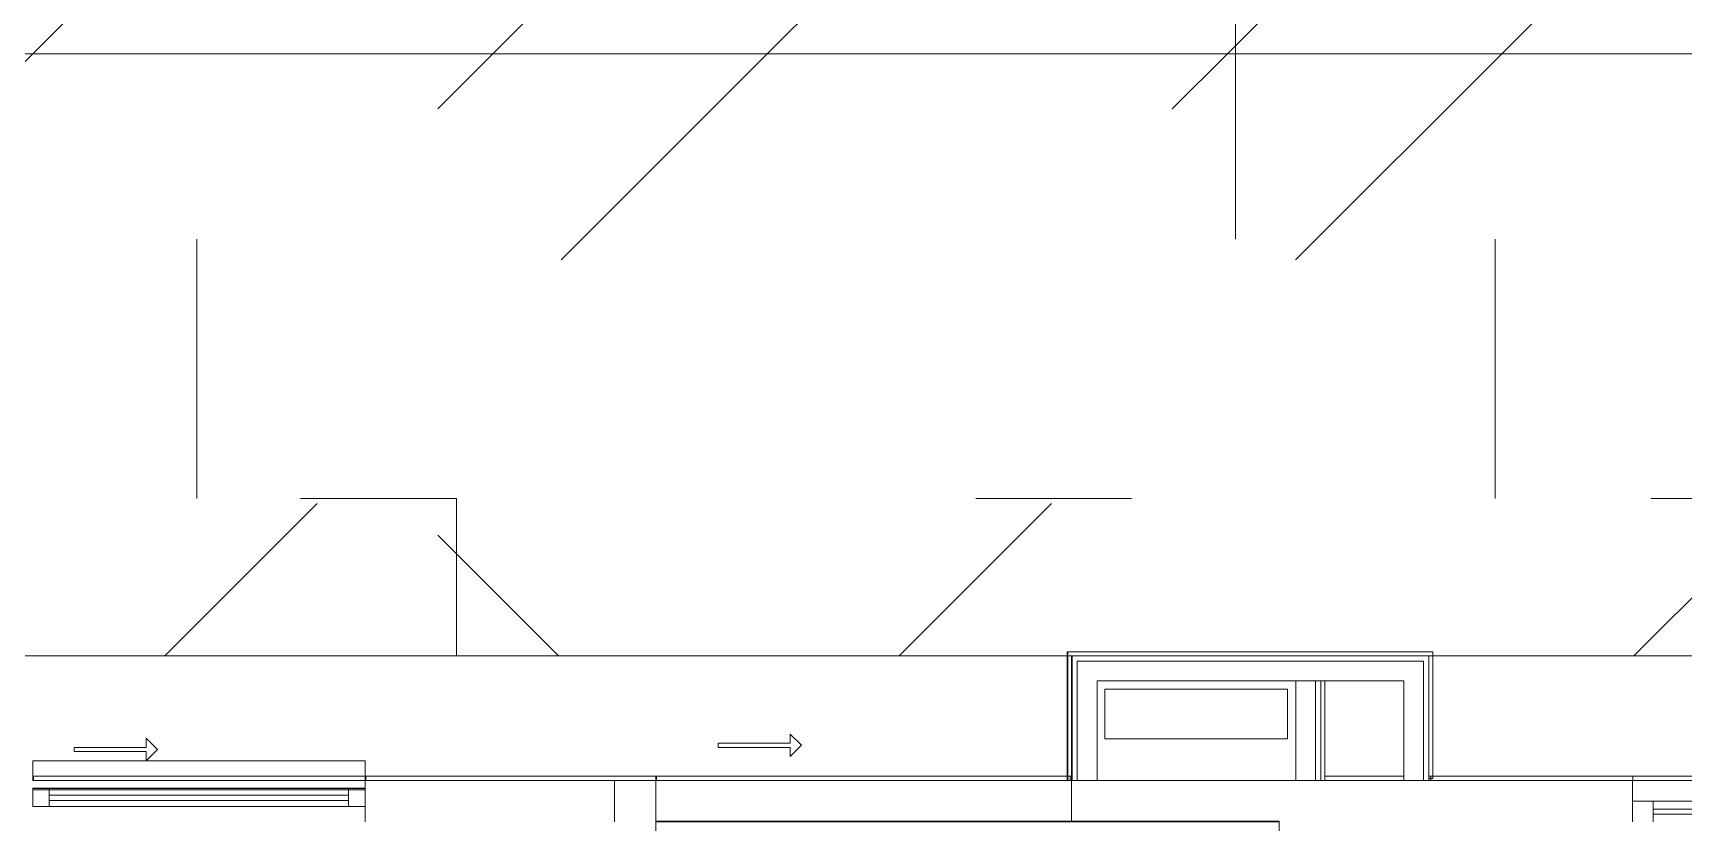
# Model space of a CAD drawing. Header units: metres. Extents: x 3856 to 4207, y -1118 to -691.
# Drawn here: x 3945.858 to 3949.831, y -984.527 to -982.627 of the extents above; entities that cross this region are included whole.
import ezdxf

# ---------------------------------------------------------------- set-up
doc = ezdxf.new("R2010")
doc.units = ezdxf.units.M
for name, color, linetype, lineweight in [('Common Edges', 7, 'Continuous', 9), ('Detail Items', 7, 'Continuous', 9), ('Doors', 7, 'Continuous', 9), ('Floors', 7, 'Continuous', 9), ('Frame_Mullion', 7, 'Continuous', 9), ('Glass', 7, 'Continuous', 9), ('Surface Pattern', 7, 'Continuous', 9), ('Walls', 7, 'Continuous', 9), ('Windows', 7, 'Continuous', 9)]:
    doc.layers.add(name, color=color, linetype=linetype, lineweight=lineweight)
doc.layers.add('ROA-E00-URB-A101-MASTER_PLAN cambio estaciomientos_dwg', color=7, linetype='Continuous', lineweight=9, true_color=0x767676)
pattern_1 = [(45, (0, 0), (-1.76776695, 0), [0.9375, -3.75]), (45, (1.25, 1.25), (-1.76776695, 0), [0.9375, -3.75]), (45, (2.5, -0.375), (-1.76776695, 0), [0.3125, -2.5]), (90, (2.5, 0.625), (-0.625, 0.625), [0.625, -2.5]), (315, (2.5, 1.25), (0, 3.5355339), [0.625, -3.75]), (0, (1.25, 1.25), (2.5, 2.5), [0.375, -1.25]), (0, (-1.875, 2.5), (2.5, 2.5), [0.375, -2.5])]

# ---------------------------------------------------------------- blocks, each defined once
blk = doc.blocks.new('COUR-VENTANA-DESLIZANTE_DOS_CUERPOS - 0_80 x 1_35cm-11785835-IMPLANTACIÓN - KIT COMERCIAL')
at = {"layer": 'Detail Items'}
for p, q in [((0.0999, -0.1246), (0.1269, -0.0976)), ((0.1269, -0.0976), (0.1269, -0.1196)), ((0.0999, -0.1246), (0.1269, -0.1516)), ((0.1269, -0.1196), (0.3, -0.1196)), ((0.1269, -0.1516), (0.1269, -0.1296)), ((0.3, -0.1296), (0.1269, -0.1296)), ((0.3, -0.1196), (0.3, -0.1296))]:
    blk.add_line(p, q, dxfattribs=at)
blk = doc.blocks.new('Puerta Ventana 2 cuerpos - Puerta Ventana 180 x 210cm-11940669-IMPLANTACIÓN - KIT COMERCIAL')
at = {"layer": 'Doors'}
for p, q in [((-0.9, 0), (-0.9, 0.05)), ((0.025, 0.05), (0.025, 0)), ((0.025, 0), (-0.9, 0)), ((-0.7127, 0), (-0.7127, -0.0514)), ((-0.6944, -0.0514), (-0.6944, 0)), ((-0.025, -0.05), (-0.025, 0)), ((-0.025, 0), (0.9, 0)), ((0.9, 0), (0.9, -0.05)), ((-0.9, -0.05), (0.9, -0.05)), ((0.9, -0.05), (-0.025, -0.05))]:
    blk.add_line(p, q, dxfattribs=at)
for start, end in [(0, 180), (0, 180), (180, 360), (180, 360)]:
    blk.add_arc((-0.7035, -0.0555), 0.01, start, end, dxfattribs=at)
for points in [[(-0.7127, -0.0514), (-0.7126, -0.0513), (-0.7125, -0.051), (-0.7123, -0.0507), (-0.7122, -0.0504), (-0.7121, -0.0503), (-0.712, -0.0501), (-0.7118, -0.0498), (-0.7115, -0.0494), (-0.7111, -0.0489), (-0.7106, -0.0484), (-0.7101, -0.0479), (-0.7096, -0.0475), (-0.709, -0.0471), (-0.7083, -0.0467), (-0.7076, -0.0463), (-0.7069, -0.046), (-0.7061, -0.0458), (-0.705, -0.0455), (-0.7038, -0.0454), (-0.7027, -0.0455), (-0.7015, -0.0456), (-0.7004, -0.0459), (-0.6994, -0.0463), (-0.6988, -0.0466), (-0.6984, -0.0469), (-0.698, -0.0471), (-0.6975, -0.0475), (-0.6969, -0.0479), (-0.6965, -0.0484), (-0.696, -0.0489), (-0.6956, -0.0494), (-0.6953, -0.0498), (-0.6951, -0.0501), (-0.695, -0.0503), (-0.6949, -0.0504), (-0.6948, -0.0507), (-0.6946, -0.051), (-0.6945, -0.0513), (-0.6944, -0.0514)], [(-0.6944, -0.0514), (-0.6945, -0.0513), (-0.6946, -0.051), (-0.6948, -0.0507), (-0.6949, -0.0504), (-0.695, -0.0503), (-0.6951, -0.0501), (-0.6953, -0.0498), (-0.6956, -0.0494), (-0.696, -0.0489), (-0.6965, -0.0484), (-0.6969, -0.0479), (-0.6975, -0.0475), (-0.6981, -0.0471), (-0.6987, -0.0467), (-0.6994, -0.0463), (-0.7002, -0.046), (-0.701, -0.0458), (-0.7021, -0.0455), (-0.7032, -0.0454), (-0.7044, -0.0455), (-0.7056, -0.0456), (-0.7066, -0.0459), (-0.7076, -0.0463), (-0.7082, -0.0466), (-0.7087, -0.0469), (-0.7091, -0.0471), (-0.7096, -0.0475), (-0.7101, -0.0479), (-0.7106, -0.0484), (-0.7111, -0.0489), (-0.7115, -0.0494), (-0.7118, -0.0498), (-0.712, -0.0501), (-0.7121, -0.0503), (-0.7122, -0.0504), (-0.7123, -0.0507), (-0.7125, -0.051), (-0.7126, -0.0513), (-0.7127, -0.0514)]]:
    blk.add_open_spline(points, degree=3, knots=[0, 0, 0, 0, 0.055556, 0.083333, 0.097222, 0.111111, 0.125, 0.138889, 0.166667, 0.194444, 0.222222, 0.25, 0.277778, 0.305556, 0.333333, 0.361111, 0.388889, 0.416667, 0.444444, 0.5, 0.527778, 0.555556, 0.611111, 0.638889, 0.666667, 0.680556, 0.694444, 0.722222, 0.75, 0.777778, 0.805556, 0.833333, 0.861111, 0.875, 0.888889, 0.902778, 0.916667, 0.944444, 1, 1, 1, 1], dxfattribs=at)
blk = doc.blocks.new('EDIFICIO TIPO A_rvt-1-IMPLANTACIÓN - KIT COMERCIAL')
at = {"layer": 'Surface Pattern', "true_color": 0xdcf1d6}
h = blk.add_hatch(dxfattribs=at)
h.set_pattern_fill('FP_8', color=254, style=0, pattern_type=2)
h.set_pattern_definition(pattern_1)
h.paths.add_polyline_path([(3943.3568, -994.1273), (3943.3568, -993.5273), (3943.2068, -993.5273), (3943.2068, -991.1273), (3943.3568, -991.1273), (3943.3568, -984.1273), (3951.5576, -984.1273), (3951.5576, -983.9773), (3952.3068, -983.9773), (3952.3068, -982.6773), (3941.3068, -982.6773), (3941.3068, -994.1273)])
h.paths.add_polyline_path([(3963.3068, -994.0273), (3963.3068, -982.6773), (3952.4068, -982.6773), (3952.4068, -983.9773), (3953.1576, -983.9773), (3953.1576, -984.1273), (3961.3568, -984.1273), (3961.3584, -991.1273), (3961.5068, -991.1273), (3961.5068, -993.5273), (3961.3568, -993.5273), (3961.3568, -994.0273)])
at = {"layer": 'Common Edges'}
for p, q in [((3948.3709, -984.1398), (3948.4184, -984.1398)), ((3948.3709, -984.4273), (3948.3709, -984.1398)), ((3948.4184, -984.1398), (3949.1568, -984.1398)), ((3949.1568, -984.1398), (3949.2043, -984.1398)), ((3949.2043, -984.4273), (3949.2043, -984.1398))]:
    blk.add_line(p, q, dxfattribs=at)
at = {"layer": 'Floors'}
for p, q in [((3945.0568, -984.1273), (3948.3568, -984.1273)), ((3949.2168, -984.1273), (3951.5576, -984.1273)), ((3948.8568, -984.5273), (3947.3568, -984.5273)), ((3947.3568, -984.5273), (3947.3568, -985.4273)), ((3948.8568, -985.4273), (3948.8568, -984.5273))]:
    blk.add_line(p, q, dxfattribs=at)
at = {"layer": 'Walls'}
for p, q in [((3949.2168, -984.1173), (3948.3468, -984.1173)), ((3948.3468, -984.1173), (3949.2168, -984.1173)), ((3948.3468, -984.1273), (3948.3468, -984.1173)), ((3948.3468, -984.1173), (3948.3468, -984.1273)), ((3949.2168, -984.1173), (3949.2268, -984.1173)), ((3949.2268, -984.1173), (3949.2168, -984.1173)), ((3949.2268, -984.4223), (3949.2268, -984.1173)), ((3949.2268, -984.1173), (3949.2268, -984.4223)), ((3948.3468, -984.1273), (3948.3468, -984.4273)), ((3948.3468, -984.4273), (3948.3468, -984.1273)), ((3948.3568, -984.1273), (3948.3709, -984.1273)), ((3948.3568, -984.1873), (3948.3568, -984.1273)), ((3948.3709, -984.1273), (3948.3568, -984.1273)), ((3948.3568, -984.1273), (3948.3568, -984.4273)), ((3949.2043, -984.1273), (3949.2168, -984.1273)), ((3949.2168, -984.1273), (3949.2043, -984.1273)), ((3948.3568, -984.4273), (3948.3568, -984.1873)), ((3945.8568, -984.4173), (3946.6568, -984.4173)), ((3946.6568, -984.4173), (3945.8568, -984.4173)), ((3945.8568, -984.4273), (3946.6568, -984.4273)), ((3946.6568, -984.4273), (3945.8568, -984.4273)), ((3945.8584, -984.4173), (3946.6568, -984.4173)), ((3946.6568, -984.4173), (3945.8584, -984.4173)), ((3945.8584, -984.4273), (3945.8584, -984.4173)), ((3945.8584, -984.4173), (3945.8584, -984.4273)), ((3945.8584, -984.4273), (3946.6568, -984.4273)), ((3946.6568, -984.4273), (3945.8584, -984.4273)), ((3946.6568, -984.4173), (3946.6568, -984.4273)), ((3946.6568, -984.4173), (3946.6568, -984.4273)), ((3946.6568, -984.4173), (3946.6568, -984.4273)), ((3946.6568, -984.4173), (3946.6568, -984.4273)), ((3946.6568, -984.4173), (3947.3568, -984.4173)), ((3947.3568, -984.4173), (3946.6568, -984.4173)), ((3946.6568, -984.4273), (3946.6568, -984.4173)), ((3946.6568, -984.4173), (3946.6568, -984.4273)), ((3946.6568, -984.4273), (3947.3568, -984.4273)), ((3947.3568, -984.4273), (3946.6568, -984.4273)), ((3947.3568, -984.4173), (3947.3568, -984.4273)), ((3947.3568, -984.4173), (3947.3568, -984.4273)), ((3947.3568, -984.4173), (3948.3468, -984.4173)), ((3948.3468, -984.4173), (3947.3568, -984.4173)), ((3947.3568, -984.4273), (3947.3568, -984.4173)), ((3947.3568, -984.4173), (3947.3568, -984.4273)), ((3947.3568, -984.4173), (3948.3468, -984.4173)), ((3948.3468, -984.4173), (3947.3568, -984.4173)), ((3947.3568, -984.4273), (3947.3568, -984.4173)), ((3947.3568, -984.4173), (3947.3568, -984.4273)), ((3947.3568, -984.4273), (3948.3568, -984.4273)), ((3947.3568, -984.4273), (3947.3568, -984.5273)), ((3948.3468, -984.4173), (3948.3468, -984.4273)), ((3948.3468, -984.4173), (3948.3468, -984.4273)), ((3948.3468, -984.4173), (3948.3468, -984.4273)), ((3948.3468, -984.4173), (3948.3468, -984.4273)), ((3948.3568, -984.4273), (3948.3568, -984.5273)), ((3949.2268, -984.4223), (3949.2168, -984.4223)), ((3949.2168, -984.4223), (3949.2268, -984.4223)), ((3949.2218, -984.4173), (3949.7076, -984.4173)), ((3949.7076, -984.4173), (3949.2218, -984.4173)), ((3949.2218, -984.4173), (3949.2218, -984.4273)), ((3949.2218, -984.4273), (3949.2218, -984.4173)), ((3949.2218, -984.4273), (3949.7068, -984.4273)), ((3949.7076, -984.4273), (3949.2218, -984.4273)), ((3949.7076, -984.4173), (3951.5068, -984.4173)), ((3951.5068, -984.4173), (3949.7076, -984.4173)), ((3949.7076, -984.4273), (3949.7076, -984.4173)), ((3949.7076, -984.4173), (3951.5068, -984.4173)), ((3951.5068, -984.4173), (3949.7076, -984.4173)), ((3949.7076, -984.4173), (3949.7076, -984.4273)), ((3949.7076, -984.4273), (3951.5068, -984.4273)), ((3951.5068, -984.4273), (3949.7076, -984.4273)), ((3948.8468, -984.5253), (3948.3568, -984.5253)), ((3948.3568, -984.5253), (3948.8468, -984.5253)), ((3948.8468, -984.5253), (3948.8568, -984.5253)), ((3948.8568, -984.5253), (3948.8468, -984.5253))]:
    blk.add_line(p, q, dxfattribs=at)
at = {"layer": 'Walls', "lineweight": 18}
for p, q in [((3949.2168, -984.1173), (3948.3484, -984.1173)), ((3948.3484, -984.1173), (3948.3484, -984.1273)), ((3949.2268, -984.1173), (3949.2168, -984.1173)), ((3949.2268, -984.4223), (3949.2268, -984.1173)), ((3948.3484, -984.1273), (3948.3484, -984.4273)), ((3948.3584, -984.1273), (3948.3584, -984.4273)), ((3948.3709, -984.1273), (3948.3584, -984.1273)), ((3948.3584, -984.1273), (3949.2168, -984.1273)), ((3948.3584, -984.4273), (3948.3584, -984.1273)), ((3948.4184, -984.1273), (3948.3709, -984.1273)), ((3949.1568, -984.1273), (3948.4184, -984.1273)), ((3949.2043, -984.1273), (3949.1568, -984.1273)), ((3949.2168, -984.1273), (3949.2043, -984.1273)), ((3949.2168, -984.4273), (3949.2168, -984.1273)), ((3949.2168, -984.1273), (3949.2168, -984.4223)), ((3948.4184, -984.1873), (3949.1568, -984.1873)), ((3948.4184, -984.4273), (3948.4184, -984.1873)), ((3949.1568, -984.1873), (3949.1568, -984.4273)), ((3946.6584, -984.4173), (3945.8584, -984.4173)), ((3945.8584, -984.4173), (3945.8584, -984.4273)), ((3945.8584, -984.4273), (3946.6584, -984.4273)), ((3946.6584, -984.4273), (3946.6584, -984.4173)), ((3947.3584, -984.4173), (3946.6584, -984.4173)), ((3946.6584, -984.4173), (3946.6584, -984.4273)), ((3946.6584, -984.4273), (3947.3584, -984.4273)), ((3947.3584, -984.4273), (3947.3584, -984.4173)), ((3948.3534, -984.4173), (3947.3584, -984.4173)), ((3947.3584, -984.4173), (3947.3584, -984.4273)), ((3947.3584, -984.4273), (3948.3534, -984.4273)), ((3948.3484, -984.4273), (3948.3584, -984.4273)), ((3948.3534, -984.4273), (3948.3534, -984.4173)), ((3948.3584, -984.4273), (3948.4184, -984.4273)), ((3949.1568, -984.4273), (3949.2168, -984.4273)), ((3949.2168, -984.4223), (3949.2268, -984.4223)), ((3949.7076, -984.4173), (3949.2218, -984.4173)), ((3949.2218, -984.4173), (3949.2218, -984.4273)), ((3949.2218, -984.4273), (3949.7076, -984.4273)), ((3951.5068, -984.4173), (3949.7076, -984.4173)), ((3949.7076, -984.4273), (3951.5068, -984.4273)), ((3948.8468, -984.5253), (3947.3568, -984.5253)), ((3947.3568, -984.5253), (3947.3568, -984.5353)), ((3948.8568, -984.5253), (3948.8468, -984.5253)), ((3948.8568, -986.7273), (3948.8568, -984.5253))]:
    blk.add_line(p, q, dxfattribs=at)
at = {"layer": 'Doors', "lineweight": 9, "rotation": 180}
blk.add_blockref('Puerta Ventana 2 cuerpos - Puerta Ventana 180 x 210cm-11940669-IMPLANTACIÓN - KIT COMERCIAL', (3950.6068, -984.4773), dxfattribs=at)
at = {"layer": 'Windows', "lineweight": 9, "rotation": 180}
blk.add_blockref('COUR-VENTANA-DESLIZANTE_DOS_CUERPOS - 0_80 x 1_35cm-11785835-IMPLANTACIÓN - KIT COMERCIAL', (3946.2568, -984.4773), dxfattribs=at)
blk = doc.blocks.new('EDIFICIO TIPO A_rvt-6-IMPLANTACIÓN - KIT COMERCIAL')
at = {"layer": 'Surface Pattern', "true_color": 0xdcf1d6}
h = blk.add_hatch(dxfattribs=at)
h.set_pattern_fill('FP_101', color=254, style=0, pattern_type=2)
h.set_pattern_definition(pattern_1)
h.paths.add_polyline_path([(3963.3068, -982.6773), (3963.3068, -971.2273), (3963.4068, -971.2273), (3963.4068, -971.1273), (3961.3568, -971.1273), (3961.3568, -971.7273), (3961.5068, -971.7273), (3961.5068, -974.1273), (3961.3568, -974.1273), (3961.3568, -981.1273), (3953.1559, -981.1273), (3953.1559, -981.2773), (3952.4068, -981.2773), (3952.4068, -982.5773), (3952.3068, -982.5773), (3952.3068, -981.2773), (3951.5559, -981.2773), (3951.5559, -981.1273), (3943.3568, -981.1273), (3943.3551, -974.1273), (3943.2068, -974.1273), (3943.2068, -971.7273), (3943.3568, -971.7273), (3943.3568, -971.2273), (3941.3068, -971.2273), (3941.3068, -982.6773), (3959.9477, -982.6773)])
at = {"layer": 'Floors'}
blk.add_line((3941.3068, -982.6773), (3952.3068, -982.6773), dxfattribs=at)
blk = doc.blocks.new('ROA-E00-URB-A101-MASTER_PLAN cambio estaciomientos_dwg_COUR-ARQ-VENTANA_DESLIZANTE_TRES_CUERPOS_V2C_1 - 1_35 X 0_80 cm-6361201-Master Plan - Etapa 1-7986499-IMPLANTACIÓN - KIT COMERCIAL')
at = {"layer": 'Frame_Mullion'}
for p, q in [((0.36, 0.0127), (-0.36, 0.0127)), ((0.36, -0.0317), (-0.36, -0.0317)), ((0.4, -0.05), (-0.4, -0.05))]:
    blk.add_line(p, q, dxfattribs=at)
at = {"layer": 'Frame_Mullion', "flags": 128}
blk.add_lwpolyline([(-0.4, 0.05), (-0.4, -0.05), (-0.4, -0.0317), (-0.36, -0.0317), (-0.36, 0.0127), (-0.3918, 0.0127), (-0.4, 0.0127)], dxfattribs=at)
blk.add_lwpolyline([(0.4, 0.0127), (0.3682, 0.0127), (0.36, 0.0127), (0.36, -0.0317), (0.4, -0.0317)], close=True, dxfattribs=at)
at = {"layer": 'Glass', "flags": 128}
blk.add_lwpolyline([(-0.36, -0.0148), (-0.36, -0.0021), (0.36, -0.0021), (0.36, -0.0148)], close=True, dxfattribs=at)
at = {"layer": 'Windows'}
for p, q in [((-0.4, -0.0273), (0.4, -0.0273)), ((-0.4, -0.0303), (0.4, -0.0303))]:
    blk.add_line(p, q, dxfattribs=at)
at = {"layer": 'Windows', "flags": 128}
blk.add_lwpolyline([(0.4, -0.05), (0.4, -0.0973), (-0.4, -0.0973), (-0.4, -0.05)], dxfattribs=at)
blk = doc.blocks.new('ROA-E00-URB-A101-MASTER_PLAN cambio estaciomientos_dwg_COUR-VENTANA-DESLIZANTE_DOS_CUERPOS - 1_00 x 0_50 cm-11437178-Master Plan - Etapa 1-7986500-IMPLANTACIÓN - KIT COMERCIAL')
at = {"layer": 'Detail Items', "flags": 128}
blk.add_lwpolyline([(0.1769, -0.0526), (0.1499, -0.0796), (0.1769, -0.1066), (0.1769, -0.0846), (0.35, -0.0846), (0.35, -0.0746), (0.1769, -0.0746)], close=True, dxfattribs=at)
at = {"layer": 'Frame_Mullion'}
blk.add_line((-0.5, -0.005), (-0.481, -0.005), dxfattribs=at)
at = {"layer": 'Frame_Mullion', "flags": 128}
blk.add_lwpolyline([(0.5, 0.005), (0.5, -0.005), (0.4809, -0.005)], dxfattribs=at)
blk = doc.blocks.new('ROA-E00-URB-A101-MASTER_PLAN cambio estaciomientos_dwg_Puerta Ventana 2 cuerpos - Puerta Ventana 180 x 210cm-9466553-Master Plan - Etapa 1-7986518-IMPLANTACIÓN - KIT COMERCIAL')
at = {"layer": 'Doors'}
for p, q in [((0.85, 0.05), (0.025, 0.05)), ((-0.85, 0), (-0.85, -0.05)), ((-0.025, -0.0313), (-0.85, -0.0313)), ((-0.7127, 0), (-0.7127, -0.0188)), ((-0.7127, -0.0313), (-0.7127, -0.05)), ((-0.6944, -0.0188), (-0.6944, 0)), ((-0.6944, -0.05), (-0.6944, -0.0313))]:
    blk.add_line(p, q, dxfattribs=at)
at = {"layer": 'Doors', "flags": 128}
for points in [[(0.85, 0), (0.85, 0.05), (0.9, 0.05), (0.025, 0.05)], [(0.025, 0.0312), (0.85, 0.0312), (0.85, 0.0187), (0.025, 0.0187)], [(-0.85, -0.0313), (-0.85, -0.0188), (-0.025, -0.0188)]]:
    blk.add_lwpolyline(points, dxfattribs=at)
at = {"layer": 'Doors'}
for start, end in [(0, 180), (180, 360), (180, 195), (45, 105), (0, 15)]:
    blk.add_arc((-0.7035, 0.0555), 0.01, start, end, dxfattribs=at)
blk = doc.blocks.new('ROA-E00-URB-A101-MASTER_PLAN cambio estaciomientos_dwg_ROA-E01-ARQ-R23_rvt-1-Master Plan - Etapa 1-7986546-IMPLANTACIÓN - KIT COMERCIAL')
at = {"layer": 'Common Edges'}
blk.add_line((984.4273, 3948.9443), (984.1873, 3948.9443), dxfattribs=at)
at = {"layer": 'Walls'}
for p, q in [((984.4173, 3949.7076), (984.4173, 3949.2168)), ((984.4273, 3949.7076), (984.4173, 3949.7076)), ((984.4273, 3949.2168), (984.4273, 3949.7068)), ((984.4273, 3948.9668), (984.1873, 3948.9668)), ((984.1273, 3948.3468), (984.4273, 3948.3468))]:
    blk.add_line(p, q, dxfattribs=at)
at = {"layer": 'Walls', "flags": 128}
for points in [[(984.4273, 3949.7076), (984.4173, 3949.7076), (984.4173, 3949.8967), (984.4173, 3949.7076)], [(984.4173, 3949.1568), (984.4173, 3948.9668), (984.4273, 3948.9668), (984.4273, 3949.1568)], [(984.1873, 3948.9568), (984.4273, 3948.9568), (984.4273, 3948.9668)], [(984.1873, 3948.8968), (984.4273, 3948.8968), (984.4273, 3948.9568), (984.1873, 3948.9568)], [(984.5253, 3948.8568), (984.5253, 3948.8468), (984.5253, 3948.3568)]]:
    blk.add_lwpolyline(points, dxfattribs=at)
for points in [[(984.4273, 3947.3568), (984.4173, 3947.3568), (984.4173, 3948.3468), (984.4173, 3947.3568)], [(984.4273, 3948.3468), (984.4173, 3948.3468)], [(984.4273, 3946.6568), (984.4273, 3947.3568), (984.4173, 3947.3568), (984.4173, 3946.6568)]]:
    blk.add_lwpolyline(points, close=True, dxfattribs=at)
for name, p, rotation in [('ROA-E00-URB-A101-MASTER_PLAN cambio estaciomientos_dwg_Puerta Ventana 2 cuerpos - Puerta Ventana 180 x 210cm-9466553-Master Plan - Etapa 1-7986518-IMPLANTACIÓN - KIT COMERCIAL', (984.4773, 3950.6068), 90.00000000000045), ('ROA-E00-URB-A101-MASTER_PLAN cambio estaciomientos_dwg_COUR-VENTANA-DESLIZANTE_DOS_CUERPOS - 1_00 x 0_50 cm-11437178-Master Plan - Etapa 1-7986500-IMPLANTACIÓN - KIT COMERCIAL', (984.4223, 3947.8568), 270.0000000000008), ('ROA-E00-URB-A101-MASTER_PLAN cambio estaciomientos_dwg_COUR-ARQ-VENTANA_DESLIZANTE_TRES_CUERPOS_V2C_1 - 1_35 X 0_80 cm-6361201-Master Plan - Etapa 1-7986499-IMPLANTACIÓN - KIT COMERCIAL', (984.4773, 3946.2568), 270.0000000000004)]:
    blk.add_blockref(name, p, dxfattribs=dict(rotation=rotation))
blk = doc.blocks.new('ROA-E00-URB-A101-MASTER_PLAN cambio estaciomientos_dwg_ROA-E01-EST-R23_rvt-1-Master Plan - Etapa 1-7986858-IMPLANTACIÓN - KIT COMERCIAL')
at = {"layer": 'Common Edges'}
blk.add_line((984.5273, 3947.2568), (984.4273, 3947.2568), dxfattribs=at)
at = {"layer": 'Floors', "flags": 128}
blk.add_lwpolyline([(984.2073, 3948.8768), (984.3273, 3948.8768), (984.3273, 3948.4368), (984.2073, 3948.4368)], close=True, dxfattribs=at)
at = {"layer": 'Walls'}
for p, q in [((984.4273, 3949.7068), (984.4273, 3949.2168)), ((984.5273, 3949.7068), (984.4773, 3949.7068)), ((984.4273, 3949.1568), (984.4273, 3948.4184))]:
    blk.add_line(p, q, dxfattribs=at)
at = {"layer": 'Walls', "flags": 128}
blk.add_lwpolyline([(984.4273, 3947.3568), (984.4273, 3947.2568), (984.4273, 3946.6568), (984.5273, 3946.6568)], dxfattribs=at)
blk = doc.blocks.new('ROA-E00-URB-A101-MASTER_PLAN cambio estaciomientos_dwg-7942325-IMPLANTACIÓN - KIT COMERCIAL')
for name in ['ROA-E00-URB-A101-MASTER_PLAN cambio estaciomientos_dwg_ROA-E01-EST-R23_rvt-1-Master Plan - Etapa 1-7986858-IMPLANTACIÓN - KIT COMERCIAL', 'ROA-E00-URB-A101-MASTER_PLAN cambio estaciomientos_dwg_ROA-E01-ARQ-R23_rvt-1-Master Plan - Etapa 1-7986546-IMPLANTACIÓN - KIT COMERCIAL']:
    blk.add_blockref(name, (0, 0))

msp = doc.modelspace()

# ---------------------------------------------------------------- block references
at = {"lineweight": 5}
for name in ['EDIFICIO TIPO A_rvt-6-IMPLANTACIÓN - KIT COMERCIAL', 'EDIFICIO TIPO A_rvt-1-IMPLANTACIÓN - KIT COMERCIAL']:
    msp.add_blockref(name, (0, 0), dxfattribs=at)
at = {"layer": 'ROA-E00-URB-A101-MASTER_PLAN cambio estaciomientos_dwg', "color": 7, "rotation": 269.9999999999999}
msp.add_blockref('ROA-E00-URB-A101-MASTER_PLAN cambio estaciomientos_dwg-7942325-IMPLANTACIÓN - KIT COMERCIAL', (0, 0), dxfattribs=at)

doc.saveas('drawing.dxf')
